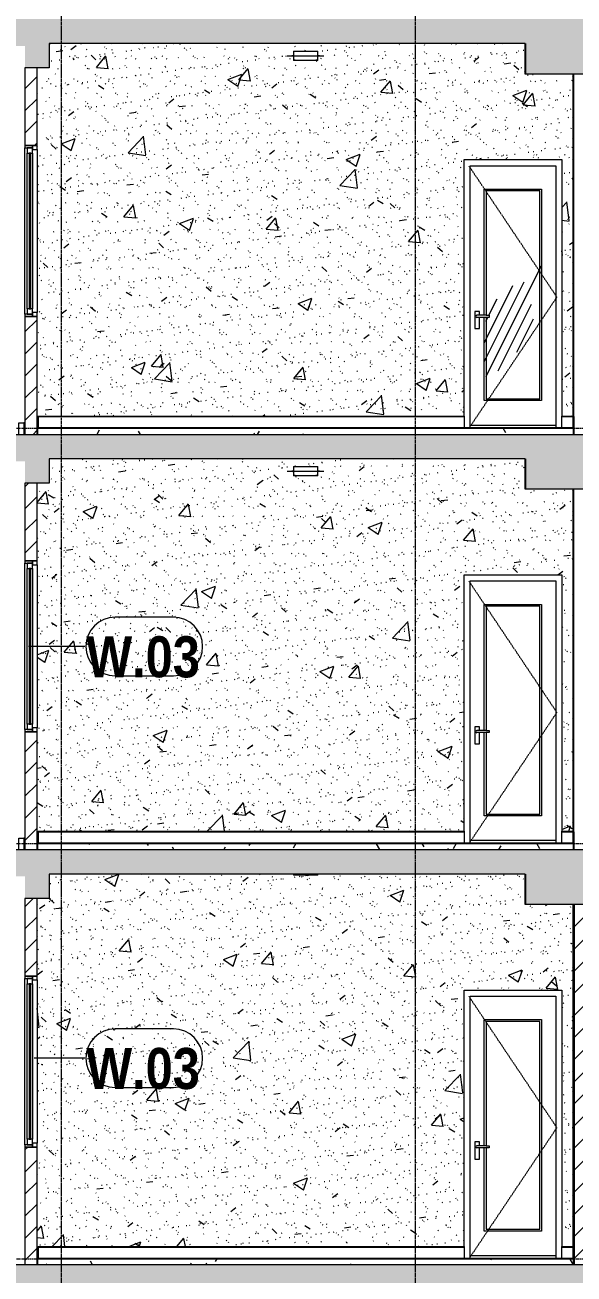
# Model space of a CAD drawing. Header units: millimetres. Extents: x 25061 to 259291, y -8723 to 35400.
# Drawn here: x 232110 to 236610, y 2075 to 12302 of the extents above; entities that cross this region are included whole.
import ezdxf

# ---------------------------------------------------------------- set-up
doc = ezdxf.new("R2010")
doc.units = ezdxf.units.MM
for name, pattern in [('Centre', [31.75, 6.35, -4.7625, 15.875, -4.7625]), ('Dash', [6.35, 3.175, -3.175]), ('Grid Line', [22.225, 12.7, -3.175, 3.175, -3.175])]:
    doc.linetypes.add(name, pattern=pattern)
for name, color, linetype, lineweight in [('0-2', 50, 'Continuous', 5), ('A-DETL-GENF-2', 7, 'Continuous', 9), ('A-DETL-GENF-HDLN-1', 7, 'Dash', 9), ('A-DETL-GENF-HDLN-2', 1, 'Continuous', 9), ('A-DETL-THIN', 151, 'Continuous', 9), ('A-DOOR', 31, 'Continuous', 9), ('A-DOOR-1', 7, 'Continuous', 9), ('A-DOOR-2', 253, 'Continuous', 9), ('A-FLOR-1', 10, 'Continuous', 25), ('A-FLOR-HRAL-1', 253, 'Continuous', 9), ('A-FLOR-LEVL-2', 51, 'Centre', 9), ('A-FLOR-PATT-4', 67, 'Continuous', 9), ('A-GLAZ', 151, 'Continuous', 9), ('A-GLAZ-3', 7, 'Continuous', 9), ('A-GLAZ-4', 253, 'Continuous', 9), ('A-GLAZ-IDEN', 152, 'Continuous', 9), ('A-WALL-1', 113, 'Continuous', 18), ('A-WALL-2', 250, 'Continuous', 18), ('A-WALL-3', 7, 'Continuous', 9), ('A-WALL-PATT-1', 7, 'Continuous', 9), ('A-WALL-PATT-2', 9, 'Continuous', 9), ('A-WALL-PATT-4', 111, 'Continuous', 9), ('E-LITE-EQPM', 33, 'Continuous', 9), ('E-LITE-EQPM-1', 7, 'Continuous', 9), ('E-LITE-EQPM-2', 253, 'Continuous', 9), ('I-WALL-1', 250, 'Continuous', 18), ('I-WALL-2', 7, 'Continuous', 9), ('S-BEAM-2', 10, 'Continuous', 25), ('S-GRID-1', 1, 'Grid Line', 9)]:
    doc.layers.add(name, color=color, linetype=linetype, lineweight=lineweight)
doc.styles.add('Arial_B_2', font='arialbd.ttf', dxfattribs={"width": 0.85, "height": 336})
pattern_1 = [(45, (-80880.3, 14125), (-90.50967, 90.50967), [])]
pattern_2 = [(0, (-80880.3, 14125), (650.24, 162.56), [53.645, -434.035, 53.645, -3034.995]), (0, (-80880.3, 14125), (650.24, 162.56), [-541.325, -434.035, 53.645, -921.715, -1625.6]), (0, (-80880.3, 14125), (650.24, 162.56), [-1950.72, 53.645, -434.035, 53.645, -1084.275]), (0, (-80880.3, 14125), (650.24, 162.56), [-2492.045, -271.475, 53.645, -759.155]), (120, (-80636.46, 14206.28), (-465.9011, 481.84436), [53.645, -434.035, 53.645, -3034.995]), (120, (-80636.46, 14206.28), (-465.9011, 481.84436), [-541.325, -434.035, 53.645, -921.715, -1625.6]), (120, (-80636.46, 14206.28), (-465.9011, 481.84436), [-1950.72, 53.645, -434.035, 53.645, -1084.275]), (120, (-80636.46, 14206.28), (-465.9011, 481.84436), [-2492.045, -271.475, 53.645, -759.155]), (240, (-80555.18, 14531.4), (-184.3389, -644.40436), [53.645, -434.035, 53.645, -3034.995]), (240, (-80555.18, 14531.4), (-184.3389, -644.40436), [-541.325, -434.035, 53.645, -921.715, -1625.6]), (240, (-80555.18, 14531.4), (-184.3389, -644.40436), [-1950.72, 53.645, -434.035, 53.645, -1084.275]), (240, (-80555.18, 14531.4), (-184.3389, -644.40436), [-2492.045, -271.475, 53.645, -759.155])]
pattern_3 = [(50, (-80880.3, 14125), (1165.978, -102.01), [121.92, -1341.12]), (355, (-80880.3, 14125), (-225.554, 1222.763), [97.536, -1072.896]), (100.451, (-80783.1, 14116.5), (940.433, 1120.746), [103.616, -1139.776]), (46.184, (-80880.3, 14450.1), (1734.906, -269.074), [182.88, -2011.68]), (96.636, (-80735.7, 14427.7), (1519.38, 1583.54), [155.424, -1709.665]), (351.184, (-80880.3, 14450.1), (1519.39, 1583.52), [146.304, -1609.344]), (21, (-80717.7, 14368.8), (970.332, -654.498), [121.92, -1341.12]), (326, (-80717.7, 14368.8), (395.533, 1178.804), [97.536, -1072.896]), (71.451, (-80636.9, 14314.3), (1365.87, 524.296), [103.616, -1139.776]), (37.5, (-80880.3, 14125), (19.767, 541.1527), [53.645, -1006.246, 53.645, -1035.507, -1076.96]), (37.5, (-80880.3, 14125), (19.767, 541.1527), [-2149.043, 53.645, -1023.315]), (7.5, (-80880.3, 14125), (427.646, 641.156), [53.645, -567.334, 53.645, -981.862, -410.464]), (7.5, (-80880.3, 14125), (427.646, 641.156), [-1656.486, 53.645, -356.819]), (327.5, (-81242.8, 14125), (867.782, -36.665), [53.645, -352.755, 53.645, -1214.323, -1682.496]), (327.5, (-81242.8, 14125), (867.782, -36.665), [-1674.368, 53.645, -1628.85]), (317.5, (-81405.4, 14125), (948.028, 162.731), [53.645, -474.675, 53.645, -788.416, -1194.816]), (317.5, (-81405.4, 14125), (948.028, 162.731), [-1370.38, 53.645, -1141.17])]
pattern_4 = [(37.5, (-80880.3, 14125), (-5.1206, 156.61216), [5.364, -118.181, 5.364, -132.812, -132.08]), (37.5, (-80880.3, 14125), (-5.1206, 156.61216), [-261.722, 5.364, -126.716]), (7.5, (-80880.3, 14125), (143.847, 229.3842), [5.364, -61.285, 5.364, -105.989, -42.672]), (7.5, (-80880.3, 14125), (143.847, 229.3842), [-178.003, 5.364, -37.308]), (327.5, (-80980.28, 14125), (253.1176, 0.4601), [5.364, -35.276, 5.364, -140.94, -191.008]), (327.5, (-80980.28, 14125), (253.1176, 0.4601), [-186.944, 5.364, -185.644]), (317.5, (-80980.28, 14125), (244.3381, 71.3376), [5.364, -14.956, 5.364, -90.546, -109.728]), (317.5, (-80980.28, 14125), (244.3381, 71.3376), [-116.23, 5.364, -104.364])]
pattern_5 = [(45, (-80880.3, 14125), (-84.8528, 84.8528), [])]
pattern_6 = [(63.435, (-80677.1, 14226.6), (-817.87, 2453.59), [1016, -609.6, 1016, -609.6, -1292.49]), (63.435, (-80677.1, 14226.6), (-817.87, 2453.59), [-3251.2, 406.4, -886.09]), (63.435, (-80727.9, 14277.4), (-817.87, 2453.59), [812.8, -1016, 609.6, -609.6, -1495.69]), (63.435, (-80727.9, 14277.4), (-817.87, 2453.59), [-3048, 711.2, -784.49]), (63.435, (-80727.9, 14429.8), (-817.87, 2453.59), [609.6, -1219.2, 406.4, -609.6, -1698.89]), (63.435, (-80727.9, 14429.8), (-817.87, 2453.59), [-2844.8, 914.4, -784.49]), (63.435, (-80575.5, 14277.4), (-817.87, 2453.59), [609.6, -1219.2, 508, -2206.89]), (63.435, (-80423.1, 14429.8), (-817.87, 2453.59), [304.8, -1524, 203.2, -2511.69]), (63.435, (-80677.1, 14683.8), (-817.87, 2453.59), [203.2, -1524, 203.2, -812.8, -1800.49]), (63.435, (-80677.1, 14683.8), (-817.87, 2453.59), [-2743.2, 508, -1292.49]), (63.435, (-79762.7, 14531.4), (-817.87, 2453.59), [1016, -1524, 1219.2, -804.81]), (63.435, (-79762.7, 14379), (-817.87, 2453.59), [1422.4, -1016, 1524, -601.61]), (63.435, (-79661.1, 14429.8), (-817.87, 2453.59), [1625.6, -812.8, 1219.2, -886.09]), (63.435, (-79508.7, 14582.2), (-817.87, 2453.59), [1016, -1422.4, 812.8, -1292.49]), (63.435, (-79661.1, 14887), (-817.87, 2453.59), [508, -2032, 609.6, -1394.09]), (63.435, (-79356.3, 14734.6), (-817.87, 2453.59), [406.4, -2032, 406.4, -1698.89])]

# ---------------------------------------------------------------- blocks, each defined once
blk = doc.blocks.new('NCV_TKTC_KET CAU_rvt-2-TKCS_MẶT CẮT 2')
at = {"layer": 'S-BEAM-2'}
for p, q in [((-45053, 12150), (-45053, 11900)), ((-45053, 8750), (-45053, 8500)), ((-45053, 5350), (-45053, 5100))]:
    blk.add_line(p, q, dxfattribs=at)
blk = doc.blocks.new('DOOR_CW_01 CANH MO-PANEL KINH - DIG_02-800x2200-CỬA NHÔM KÍNH-401063-TKCS_MẶT CẮT 2')
at = {"layer": 'A-DETL-GENF-HDLN-1'}
for p, q in [((-44793, 6673), (-45513, 7747)), ((-45513, 5600), (-44793, 6673))]:
    blk.add_line(p, q, dxfattribs=at)
at = {"layer": 'A-DOOR-1'}
for p, q in [((-45503, 5600), (-45503, 7750)), ((-45503, 7750), (-44803, 7750)), ((-44803, 7750), (-44803, 5600)), ((-45388, 6524), (-45388, 7558)), ((-45388, 7558), (-44918, 7558)), ((-44933, 7543), (-45373, 7543)), ((-45373, 7543), (-45373, 6524)), ((-44933, 5841), (-44933, 7543)), ((-44918, 7558), (-44918, 5826)), ((-45428, 6556), (-45467, 6556)), ((-45467, 6556), (-45467, 6416)), ((-45428, 6524), (-45428, 6556)), ((-45373, 6524), (-45448, 6524)), ((-45373, 6508), (-45448, 6508)), ((-45428, 6416), (-45428, 6508)), ((-45388, 5826), (-45388, 6508)), ((-45373, 6524), (-45347, 6524)), ((-45373, 6508), (-45373, 5841)), ((-45347, 6508), (-45373, 6508)), ((-45347, 6524), (-45347, 6508)), ((-45467, 6416), (-45428, 6416)), ((-45373, 5841), (-44933, 5841)), ((-44918, 5826), (-45388, 5826)), ((-45553, 5700), (-45553, 5695)), ((-45503, 5626), (-44803, 5626)), ((-44753, 5695), (-44753, 5700))]:
    blk.add_line(p, q, dxfattribs=at)
for start, end in [(90, 180), (180, 270)]:
    blk.add_arc((-45448, 6516), 8.5, start, end, dxfattribs=at)
blk = doc.blocks.new('M_Fixed - 900 x 1400-V145-TKCS_MẶT CẮT 2')
at = {"layer": 'A-GLAZ-3'}
for p, q in [((-49152.564287, 7915), (-49152.564287, 7896)), ((-49089.564287, 7915), (-49152.564287, 7915)), ((-49152.564287, 7896), (-49089.564287, 7896)), ((-49152.564287, 6534), (-49152.564287, 7896)), ((-49133.564287, 7896), (-49133.564287, 7852)), ((-49089.564287, 7896), (-49133.564287, 7896)), ((-49089.564287, 7896), (-49089.564287, 7915)), ((-49089.564287, 7915), (-49089.564287, 7883)), ((-49052.564287, 7915), (-49089.564287, 7915)), ((-49089.564287, 7852), (-49089.564287, 7896)), ((-49089.564287, 7883), (-49052.564287, 7883)), ((-49052.564287, 7883), (-49052.564287, 7915)), ((-49052.564287, 7883), (-49052.564287, 6547)), ((-49133.564287, 7852), (-49089.564287, 7852)), ((-49133.564287, 6578), (-49133.564287, 7852)), ((-49117.564287, 7852), (-49117.564287, 6578)), ((-49105.564287, 7852), (-49117.564287, 7852)), ((-49105.564287, 6578), (-49105.564287, 7852)), ((-49089.564287, 7852), (-49089.564287, 6578)), ((-49133.564287, 6578), (-49133.564287, 6534)), ((-49089.564287, 6578), (-49133.564287, 6578)), ((-49117.564287, 6578), (-49105.564287, 6578)), ((-49089.564287, 6534), (-49089.564287, 6578)), ((-49089.564287, 6547), (-49089.564287, 6515)), ((-49052.564287, 6547), (-49089.564287, 6547)), ((-49052.564287, 6515), (-49052.564287, 6547)), ((-49152.564287, 6534), (-49152.564287, 6515)), ((-49089.564287, 6534), (-49152.564287, 6534)), ((-49152.564287, 6515), (-49089.564287, 6515)), ((-49133.564287, 6534), (-49089.564287, 6534)), ((-49089.564287, 6515), (-49089.564287, 6534)), ((-49089.564287, 6515), (-49052.564287, 6515))]:
    blk.add_line(p, q, dxfattribs=at)
blk = doc.blocks.new('LIC_08-ĐÈN LED TRÒN GẮN NỔI - LIC_08 - ĐÈN LED TRÒN GẮN NỔI_ P_18W_ ÁNH SÁNG TRẮNG 6000K-511864-TKCS_MẶT CẮT 2')
at = {"layer": 'E-LITE-EQPM-1'}
for p, q in [((-47003, 8650), (-46953, 8650)), ((-46956, 8650), (-46965, 8650)), ((-46965, 8650), (-46738, 8650)), ((-46953, 8687), (-46953, 8610)), ((-46953, 8687), (-46853, 8687)), ((-46853, 8610), (-46953, 8610)), ((-46943, 8618), (-46943, 8615)), ((-46853, 8687), (-46753, 8687)), ((-46753, 8610), (-46853, 8610)), ((-46763, 8615), (-46763, 8618)), ((-46753, 8610), (-46753, 8687)), ((-46753, 8650), (-46703, 8650)), ((-46738, 8650), (-46751, 8650))]:
    blk.add_line(p, q, dxfattribs=at)
blk = doc.blocks.new('Railing - Railing-906786-TKCS_MẶT CẮT 2')
at = {"layer": 'A-FLOR-HRAL-1'}
for p, q in [((-49042.564287, 5695), (-49052.564287, 5695)), ((-49052.564287, 5695), (-49052.564287, 5600)), ((-49042.564287, 5600), (-49042.564287, 5695)), ((-44752.564287, 5695), (-44662.564287, 5695)), ((-44752.564287, 5600), (-44752.564287, 5695)), ((-44652.564287, 5695), (-44662.564287, 5695)), ((-44662.564287, 5695), (-44662.564287, 5600)), ((-44652.564287, 5600), (-44652.564287, 5695)), ((-49052.564287, 5600), (-49042.564287, 5600)), ((-44662.564287, 5600), (-44652.564287, 5600))]:
    blk.add_line(p, q, dxfattribs=at)
blk = doc.blocks.new('Railing - Railing-906796-TKCS_MẶT CẮT 2')
at = {"layer": 'A-FLOR-HRAL-1'}
for p, q in [((-49042.564287, 5695), (-45552.564287, 5695)), ((-45552.564287, 5695), (-45552.564287, 5600))]:
    blk.add_line(p, q, dxfattribs=at)
blk = doc.blocks.new('Railing - Railing-906811-TKCS_MẶT CẮT 2')
at = {"layer": 'A-FLOR-HRAL-1'}
for p, q in [((-53242.564287, 5645), (-53252.564287, 5645)), ((-53252.564287, 5645), (-53252.564287, 5550)), ((-53242.564287, 5550), (-53242.564287, 5645)), ((-53242.564287, 5645), (-50142.564287, 5645)), ((-50142.564287, 5550), (-50142.564287, 5645)), ((-50142.564287, 5645), (-50102.564287, 5645)), ((-50102.564287, 5645), (-50102.564287, 5550)), ((-49202.564287, 5645), (-49162.564287, 5645)), ((-49202.564287, 5550), (-49202.564287, 5645)), ((-49152.564287, 5645), (-49162.564287, 5645)), ((-49162.564287, 5645), (-49162.564287, 5550)), ((-49152.564287, 5550), (-49152.564287, 5645))]:
    blk.add_line(p, q, dxfattribs=at)
blk = doc.blocks.new('NCV_TKTC_TANG 2_rvt-2-TKCS_MẶT CẮT 2')
at = {"layer": 'A-FLOR-PATT-4'}
h = blk.add_hatch(dxfattribs=at)
h.set_pattern_fill('FP_36', color=256, style=0, pattern_type=2)
h.set_pattern_definition(pattern_2)
h.paths.add_polyline_path([(-44653, 5550), (-44653, 5600), (-49053, 5600), (-49053, 5550), (-44898, 5550)])
at = {"layer": 'A-WALL-PATT-1'}
h = blk.add_hatch(dxfattribs=at)
h.set_pattern_fill('FP_39', color=256, style=0, pattern_type=2)
h.set_pattern_definition(pattern_5)
h.paths.add_polyline_path([(-44653, 5700), (-44653, 8500), (-44663, 8500), (-44663, 5700)])
at = {"layer": 'A-WALL-PATT-2'}
h = blk.add_hatch(dxfattribs=at)
h.set_pattern_fill('FP_37', color=256, style=0, pattern_type=2)
h.set_pattern_definition(pattern_3)
h.paths.add_polyline_path([(-49043, 5700), (-45553, 5700), (-45553, 7800), (-44753, 7800), (-44753, 5700), (-44663, 5700), (-44663, 8500), (-45053, 8500), (-45053, 8750), (-48953, 8750), (-48953, 8550), (-49053, 8550), (-49053, 5700)])
h.paths.add_polyline_path([(-46924, 8610), (-46953, 8610), (-46953, 8687), (-46753, 8687), (-46753, 8610), (-46917, 8610)])
h = blk.add_hatch(dxfattribs=at)
h.set_pattern_fill('FP_38', color=256, style=0, pattern_type=2)
h.set_pattern_definition(pattern_4)
h.paths.add_polyline_path([(-49043, 5700), (-45553, 5700), (-45553, 7800), (-44753, 7800), (-44753, 5700), (-44663, 5700), (-44663, 8500), (-45053, 8500), (-45053, 8750), (-48953, 8750), (-48953, 8550), (-49053, 8550), (-49053, 5700)])
h.paths.add_polyline_path([(-46924, 8610), (-46953, 8610), (-46953, 8687), (-46753, 8687), (-46753, 8610), (-46917, 8610)])
h = blk.add_hatch(dxfattribs=at)
h.set_pattern_fill('FP_34', color=256, style=0, pattern_type=2)
h.set_pattern_definition(pattern_1)
h.paths.add_polyline_path([(-49153, 5550), (-49053, 5550), (-49053, 6515), (-49153, 6515), (-49153, 6166)])
h.paths.add_polyline_path([(-49153, 7915), (-49053, 7915), (-49053, 8550), (-49153, 8550), (-49153, 8017)])
at = {"layer": 'A-FLOR-1'}
for p, q in [((-44653, 5600), (-49053, 5600)), ((-49053, 5600), (-49053, 5550)), ((-44653, 5550), (-44653, 5600))]:
    blk.add_line(p, q, dxfattribs=at)
at = {"layer": 'A-WALL-2'}
for p, q in [((-49153, 7915), (-49053, 7915)), ((-49053, 6515), (-49153, 6515)), ((-49053, 5550), (-49053, 5700))]:
    blk.add_line(p, q, dxfattribs=at)
at = {"layer": 'A-WALL-3'}
for p, q in [((-49153, 8550), (-49153, 7915)), ((-49053, 7915), (-49053, 8550)), ((-49153, 6515), (-49153, 5550)), ((-49053, 5700), (-49053, 6515))]:
    blk.add_line(p, q, dxfattribs=at)
at = {"layer": 'I-WALL-1'}
for p, q in [((-44663, 8500), (-44663, 5700)), ((-44653, 5700), (-44653, 8500)), ((-44663, 5700), (-44653, 5700))]:
    blk.add_line(p, q, dxfattribs=at)
at = {"layer": 'I-WALL-2'}
for p, q in [((-45553, 5700), (-45553, 7800)), ((-45553, 7800), (-44753, 7800)), ((-44753, 7800), (-44753, 5700)), ((-49043, 5700), (-45553, 5700)), ((-44753, 5700), (-44663, 5700))]:
    blk.add_line(p, q, dxfattribs=at)
at = {"layer": ''}
for name in ['Railing - Railing-906811-TKCS_MẶT CẮT 2', 'Railing - Railing-906786-TKCS_MẶT CẮT 2', 'Railing - Railing-906796-TKCS_MẶT CẮT 2']:
    blk.add_blockref(name, (0, 0), dxfattribs=at)
at = {"layer": 'A-DOOR'}
blk.add_blockref('DOOR_CW_01 CANH MO-PANEL KINH - DIG_02-800x2200-CỬA NHÔM KÍNH-401063-TKCS_MẶT CẮT 2', (0, 0), dxfattribs=at)
at = {"layer": 'A-GLAZ'}
blk.add_blockref('M_Fixed - 900 x 1400-V145-TKCS_MẶT CẮT 2', (0, 0), dxfattribs=at)
at = {"layer": 'E-LITE-EQPM'}
blk.add_blockref('LIC_08-ĐÈN LED TRÒN GẮN NỔI - LIC_08 - ĐÈN LED TRÒN GẮN NỔI_ P_18W_ ÁNH SÁNG TRẮNG 6000K-511864-TKCS_MẶT CẮT 2', (0, 0), dxfattribs=at)
blk = doc.blocks.new('M_Fixed - 900 x 1400-553215-TKCS_MẶT CẮT 2')
at = {"layer": 'A-GLAZ-3'}
for p, q in [((-49152.564287, 4515), (-49152.564287, 4496)), ((-49089.564287, 4515), (-49152.564287, 4515)), ((-49089.564287, 4496), (-49089.564287, 4515)), ((-49089.564287, 4515), (-49089.564287, 4483)), ((-49052.564287, 4515), (-49089.564287, 4515)), ((-49052.564287, 4483), (-49052.564287, 4515)), ((-49152.564287, 4496), (-49089.564287, 4496)), ((-49152.564287, 3134), (-49152.564287, 4496)), ((-49133.564287, 4496), (-49133.564287, 4452)), ((-49089.564287, 4496), (-49133.564287, 4496)), ((-49133.564287, 4452), (-49089.564287, 4452)), ((-49133.564287, 3178), (-49133.564287, 4452)), ((-49117.564287, 4452), (-49117.564287, 3178)), ((-49105.564287, 4452), (-49117.564287, 4452)), ((-49105.564287, 3178), (-49105.564287, 4452)), ((-49089.564287, 4452), (-49089.564287, 4496)), ((-49089.564287, 4483), (-49052.564287, 4483)), ((-49089.564287, 4452), (-49089.564287, 3178)), ((-49052.564287, 4483), (-49052.564287, 3147)), ((-49133.564287, 3178), (-49133.564287, 3134)), ((-49089.564287, 3178), (-49133.564287, 3178)), ((-49117.564287, 3178), (-49105.564287, 3178)), ((-49089.564287, 3134), (-49089.564287, 3178)), ((-49152.564287, 3134), (-49152.564287, 3115)), ((-49089.564287, 3134), (-49152.564287, 3134)), ((-49152.564287, 3115), (-49089.564287, 3115)), ((-49133.564287, 3134), (-49089.564287, 3134)), ((-49089.564287, 3147), (-49089.564287, 3115)), ((-49052.564287, 3147), (-49089.564287, 3147)), ((-49089.564287, 3115), (-49089.564287, 3134)), ((-49089.564287, 3115), (-49052.564287, 3115)), ((-49052.564287, 3115), (-49052.564287, 3147))]:
    blk.add_line(p, q, dxfattribs=at)
blk = doc.blocks.new('LIC_08-ĐÈN LED TRÒN GẮN NỔI - LIC_08 - ĐÈN LED TRÒN GẮN NỔI_ P_18W_ ÁNH SÁNG TRẮNG 6000K-V159-TKCS_MẶT CẮT 2')
at = {"layer": 'E-LITE-EQPM-1'}
for p, q in [((-120828, 8750), (-120828, 8740)), ((-120728, 8740), (-120828, 8740)), ((-120818, 8748), (-120818, 8745)), ((-120628, 8740), (-120728, 8740)), ((-120638, 8745), (-120638, 8748)), ((-120628, 8740), (-120628, 8750))]:
    blk.add_line(p, q, dxfattribs=at)
blk = doc.blocks.new('Railing - Railing-768366-TKCS_MẶT CẮT 2')
at = {"layer": 'A-FLOR-HRAL-1'}
for p, q in [((-49042.564287, 2295), (-49052.564287, 2295)), ((-49052.564287, 2295), (-49052.564287, 2200)), ((-49042.564287, 2200), (-49042.564287, 2295)), ((-44752.564287, 2295), (-44662.564287, 2295)), ((-44752.564287, 2200), (-44752.564287, 2295)), ((-44652.564287, 2295), (-44662.564287, 2295)), ((-44662.564287, 2295), (-44662.564287, 2200)), ((-44652.564287, 2200), (-44652.564287, 2295)), ((-49052.564287, 2200), (-49042.564287, 2200)), ((-44662.564287, 2200), (-44652.564287, 2200))]:
    blk.add_line(p, q, dxfattribs=at)
blk = doc.blocks.new('Railing - Railing-768627-TKCS_MẶT CẮT 2')
at = {"layer": 'A-FLOR-HRAL-1'}
for p, q in [((-49042.564287, 2295), (-45552.564287, 2295)), ((-45552.564287, 2295), (-45552.564287, 2200))]:
    blk.add_line(p, q, dxfattribs=at)
blk = doc.blocks.new('NCV_TKTC_TANG 1_rvt-2-TKCS_MẶT CẮT 2')
at = {"layer": 'A-FLOR-PATT-4'}
h = blk.add_hatch(dxfattribs=at)
h.set_pattern_fill('FP_36', color=256, style=0, pattern_type=2)
h.set_pattern_definition(pattern_2)
h.paths.add_polyline_path([(-48953, 2150), (-44653, 2150), (-44653, 2200), (-49053, 2200), (-49053, 2150)])
at = {"layer": 'A-WALL-PATT-1'}
h = blk.add_hatch(dxfattribs=at)
h.set_pattern_fill('FP_39', color=256, style=0, pattern_type=2)
h.set_pattern_definition(pattern_5)
h.paths.add_polyline_path([(-44653, 2300), (-44653, 5100), (-44663, 5100), (-44663, 2300)])
at = {"layer": 'A-WALL-PATT-2'}
h = blk.add_hatch(dxfattribs=at)
h.set_pattern_fill('FP_37', color=256, style=0, pattern_type=2)
h.set_pattern_definition(pattern_3)
h.paths.add_polyline_path([(-49043, 2300), (-45553, 2300), (-45553, 4400), (-44753, 4400), (-44753, 2300), (-44663, 2300), (-44663, 5100), (-45053, 5100), (-45053, 5350), (-46753, 5350), (-46753, 5340), (-46953, 5340), (-46953, 5350), (-48953, 5350), (-48953, 5150), (-49053, 5150), (-49053, 2300)])
h = blk.add_hatch(dxfattribs=at)
h.set_pattern_fill('FP_38', color=256, style=0, pattern_type=2)
h.set_pattern_definition(pattern_4)
h.paths.add_polyline_path([(-49043, 2300), (-45553, 2300), (-45553, 4400), (-44753, 4400), (-44753, 2300), (-44663, 2300), (-44663, 5100), (-45053, 5100), (-45053, 5350), (-46753, 5350), (-46753, 5340), (-46953, 5340), (-46953, 5350), (-48953, 5350), (-48953, 5150), (-49053, 5150), (-49053, 2300)])
h = blk.add_hatch(dxfattribs=at)
h.set_pattern_fill('FP_34', color=256, style=0, pattern_type=2)
h.set_pattern_definition(pattern_1)
h.paths.add_polyline_path([(-49153, 2150), (-49053, 2150), (-49053, 3115), (-49153, 3115), (-49153, 2156)])
h.paths.add_polyline_path([(-49153, 4515), (-49053, 4515), (-49053, 5150), (-49153, 5150), (-49153, 4932)])
at = {"layer": 'A-FLOR-1'}
for p, q in [((-44653, 2200), (-49053, 2200)), ((-49053, 2200), (-49053, 2150)), ((-44653, 2150), (-44653, 2200))]:
    blk.add_line(p, q, dxfattribs=at)
at = {"layer": 'A-WALL-2'}
for p, q in [((-49153, 4515), (-49053, 4515)), ((-49053, 3115), (-49153, 3115)), ((-49053, 2150), (-49053, 2300))]:
    blk.add_line(p, q, dxfattribs=at)
at = {"layer": 'A-WALL-3'}
for p, q in [((-49153, 5150), (-49153, 4515)), ((-49053, 4515), (-49053, 5150)), ((-49153, 3115), (-49153, 2150)), ((-49053, 2300), (-49053, 3115))]:
    blk.add_line(p, q, dxfattribs=at)
at = {"layer": 'I-WALL-1'}
for p, q in [((-44663, 5100), (-44663, 2300)), ((-44653, 2300), (-44653, 5100)), ((-44663, 2300), (-44653, 2300))]:
    blk.add_line(p, q, dxfattribs=at)
at = {"layer": 'I-WALL-2'}
for p, q in [((-45553, 2300), (-45553, 4400)), ((-45553, 4400), (-44753, 4400)), ((-44753, 4400), (-44753, 2300)), ((-49043, 2300), (-45553, 2300)), ((-44753, 2300), (-44663, 2300))]:
    blk.add_line(p, q, dxfattribs=at)
at = {"layer": 'A-DOOR-2'}
blk.add_blockref('DOOR_CW_01 CANH MO-PANEL KINH - DIG_02-800x2200-CỬA NHÔM KÍNH-401063-TKCS_MẶT CẮT 2', (0, -3400), dxfattribs=at)
at = {"layer": 'A-FLOR-HRAL-1'}
for name in ['Railing - Railing-768366-TKCS_MẶT CẮT 2', 'Railing - Railing-768627-TKCS_MẶT CẮT 2']:
    blk.add_blockref(name, (0, 0), dxfattribs=at)
at = {"layer": 'A-GLAZ-4'}
blk.add_blockref('M_Fixed - 900 x 1400-553215-TKCS_MẶT CẮT 2', (0, 0), dxfattribs=at)
at = {"layer": 'E-LITE-EQPM-2'}
blk.add_blockref('LIC_08-ĐÈN LED TRÒN GẮN NỔI - LIC_08 - ĐÈN LED TRÒN GẮN NỔI_ P_18W_ ÁNH SÁNG TRẮNG 6000K-V159-TKCS_MẶT CẮT 2', (73875, -3400), dxfattribs=at)
blk = doc.blocks.new('DOOR_CW_01 CANH MO-PANEL KINH - DIG_02-800x2200-CỬA NHÔM KÍNH-V287-TKCS_MẶT CẮT 2')
at = {"layer": 'A-DETL-GENF-HDLN-2'}
h = blk.add_hatch(dxfattribs=at)
h.set_pattern_fill('FP_51', color=256, style=0, pattern_type=2)
h.set_pattern_definition(pattern_6)
h.paths.add_polyline_path([(-45373, 9226), (-44918, 9226), (-44918, 10958), (-45388, 10958), (-45388, 9925), (-45373, 9925), (-45373, 10943), (-44933, 10943), (-44933, 9241), (-45373, 9241), (-45373, 9908), (-45388, 9908), (-45388, 9226)])
h = blk.add_hatch(dxfattribs=at)
h.set_pattern_fill('FP_51', color=256, style=0, pattern_type=2)
h.set_pattern_definition(pattern_6)
h.paths.add_polyline_path([(-44933, 9241), (-44933, 10943), (-45373, 10943), (-45373, 9925), (-45347, 9925), (-45347, 9908), (-45373, 9908), (-45373, 9241)])
at = {"layer": 'A-DETL-GENF-HDLN-1'}
for p, q in [((-44793, 10074), (-45513, 11147)), ((-45513, 9000), (-44793, 10074))]:
    blk.add_line(p, q, dxfattribs=at)
at = {"layer": 'A-DOOR-1'}
for p, q in [((-45503, 9000), (-45503, 11150)), ((-45503, 11150), (-44803, 11150)), ((-44803, 11150), (-44803, 9000)), ((-45388, 9925), (-45388, 10958)), ((-45388, 10958), (-44918, 10958)), ((-44933, 10943), (-45373, 10943)), ((-45373, 10943), (-45373, 9925)), ((-44933, 9241), (-44933, 10943)), ((-44918, 10958), (-44918, 9226)), ((-45428, 9956), (-45467, 9956)), ((-45467, 9956), (-45467, 9816)), ((-45373, 9925), (-45448, 9925)), ((-45428, 9925), (-45428, 9956)), ((-45373, 9925), (-45347, 9925)), ((-45347, 9925), (-45347, 9908)), ((-45373, 9908), (-45448, 9908)), ((-45428, 9816), (-45428, 9908)), ((-45388, 9226), (-45388, 9908)), ((-45373, 9908), (-45373, 9241)), ((-45347, 9908), (-45373, 9908)), ((-45467, 9816), (-45428, 9816)), ((-44918, 9226), (-45388, 9226)), ((-45373, 9241), (-44933, 9241)), ((-45553, 9100), (-45553, 9095)), ((-45503, 9026), (-44803, 9026)), ((-44753, 9095), (-44753, 9100))]:
    blk.add_line(p, q, dxfattribs=at)
for start, end in [(90, 180), (180, 270)]:
    blk.add_arc((-45448, 9916), 8.5, start, end, dxfattribs=at)
blk = doc.blocks.new('M_Fixed - 900 x 1400-V247-TKCS_MẶT CẮT 2')
at = {"layer": 'A-GLAZ'}
blk.add_hatch(color=256, dxfattribs=at).paths.add_polyline_path([(-49105.564287, 13378), (-49105.564287, 14652), (-49117.564287, 14652), (-49117.564287, 13378)])
at = {"layer": 'A-GLAZ-3'}
for p, q in [((-49152.564287, 14715), (-49152.564287, 14696)), ((-49089.564287, 14715), (-49152.564287, 14715)), ((-49152.564287, 14696), (-49089.564287, 14696)), ((-49152.564287, 13334), (-49152.564287, 14696)), ((-49133.564287, 14696), (-49133.564287, 14652)), ((-49089.564287, 14696), (-49133.564287, 14696)), ((-49133.564287, 14652), (-49089.564287, 14652)), ((-49133.564287, 13378), (-49133.564287, 14652)), ((-49117.564287, 14652), (-49117.564287, 13378)), ((-49105.564287, 14652), (-49117.564287, 14652)), ((-49105.564287, 13378), (-49105.564287, 14652)), ((-49089.564287, 14696), (-49089.564287, 14715)), ((-49089.564287, 14715), (-49089.564287, 14683)), ((-49052.564287, 14715), (-49089.564287, 14715)), ((-49089.564287, 14652), (-49089.564287, 14696)), ((-49089.564287, 14683), (-49052.564287, 14683)), ((-49089.564287, 14652), (-49089.564287, 13378)), ((-49052.564287, 14683), (-49052.564287, 14715)), ((-49052.564287, 14683), (-49052.564287, 13347)), ((-49152.564287, 13334), (-49152.564287, 13315)), ((-49089.564287, 13334), (-49152.564287, 13334)), ((-49152.564287, 13315), (-49089.564287, 13315)), ((-49133.564287, 13378), (-49133.564287, 13334)), ((-49089.564287, 13378), (-49133.564287, 13378)), ((-49133.564287, 13334), (-49089.564287, 13334)), ((-49117.564287, 13378), (-49105.564287, 13378)), ((-49089.564287, 13334), (-49089.564287, 13378)), ((-49089.564287, 13347), (-49089.564287, 13315)), ((-49052.564287, 13347), (-49089.564287, 13347)), ((-49089.564287, 13315), (-49089.564287, 13334)), ((-49089.564287, 13315), (-49052.564287, 13315)), ((-49052.564287, 13315), (-49052.564287, 13347))]:
    blk.add_line(p, q, dxfattribs=at)
blk = doc.blocks.new('NCV_TKTC_TANG 3 - 4_rvt-4-TKCS_MẶT CẮT 2')
at = {"layer": 'A-FLOR-PATT-4'}
h = blk.add_hatch(dxfattribs=at)
h.set_pattern_fill('FP_36', color=256, style=0, pattern_type=2)
h.set_pattern_definition(pattern_2)
h.paths.add_polyline_path([(-46886, 8950), (-44653, 8950), (-44653, 9000), (-49053, 9000), (-49053, 8950), (-47284, 8950)])
at = {"layer": 'A-WALL-PATT-1'}
h = blk.add_hatch(dxfattribs=at)
h.set_pattern_fill('FP_39', color=256, style=0, pattern_type=2)
h.set_pattern_definition(pattern_5)
h.paths.add_polyline_path([(-44653, 9100), (-44653, 11900), (-44663, 11900), (-44663, 9100)])
at = {"layer": 'A-WALL-PATT-2'}
h = blk.add_hatch(dxfattribs=at)
h.set_pattern_fill('FP_37', color=256, style=0, pattern_type=2)
h.set_pattern_definition(pattern_3)
h.paths.add_polyline_path([(-49053, 9100), (-45553, 9100), (-45553, 11200), (-44753, 11200), (-44753, 9100), (-44663, 9100), (-44663, 11900), (-45053, 11900), (-45053, 12150), (-48953, 12150), (-48953, 11950), (-49053, 11950), (-49053, 9251)])
h.paths.add_polyline_path([(-46876, 12010), (-46953, 12010), (-46953, 12087), (-46753, 12087), (-46753, 12010), (-46853, 12010)])
h = blk.add_hatch(dxfattribs=at)
h.set_pattern_fill('FP_38', color=256, style=0, pattern_type=2)
h.set_pattern_definition(pattern_4)
h.paths.add_polyline_path([(-49053, 9100), (-45553, 9100), (-45553, 11200), (-44753, 11200), (-44753, 9100), (-44663, 9100), (-44663, 11900), (-45053, 11900), (-45053, 12150), (-48953, 12150), (-48953, 11950), (-49053, 11950), (-49053, 9251)])
h.paths.add_polyline_path([(-46876, 12010), (-46953, 12010), (-46953, 12087), (-46753, 12087), (-46753, 12010), (-46853, 12010)])
h = blk.add_hatch(dxfattribs=at)
h.set_pattern_fill('FP_34', color=256, style=0, pattern_type=2)
h.set_pattern_definition(pattern_1)
h.paths.add_polyline_path([(-49153, 8950), (-49053, 8950), (-49053, 9915), (-49153, 9915), (-49153, 9251)])
h.paths.add_polyline_path([(-49153, 11315), (-49053, 11315), (-49053, 11950), (-49153, 11950), (-49153, 11718)])
at = {"layer": 'A-FLOR-1'}
for p, q in [((-44653, 9000), (-49053, 9000)), ((-49053, 9000), (-49053, 8950)), ((-44653, 8950), (-44653, 9000))]:
    blk.add_line(p, q, dxfattribs=at)
at = {"layer": 'A-WALL-2'}
for p, q in [((-49153, 11315), (-49053, 11315)), ((-49053, 9915), (-49153, 9915)), ((-49053, 8950), (-49053, 9100))]:
    blk.add_line(p, q, dxfattribs=at)
at = {"layer": 'A-WALL-3'}
for p, q in [((-49153, 11950), (-49153, 11315)), ((-49053, 11315), (-49053, 11950)), ((-49153, 9915), (-49153, 8950)), ((-49053, 9100), (-49053, 9915))]:
    blk.add_line(p, q, dxfattribs=at)
at = {"layer": 'I-WALL-1'}
for p, q in [((-44663, 11900), (-44663, 9100)), ((-44653, 9100), (-44653, 11900)), ((-44663, 9100), (-44653, 9100))]:
    blk.add_line(p, q, dxfattribs=at)
at = {"layer": 'I-WALL-2'}
for p, q in [((-45553, 9100), (-45553, 11200)), ((-45553, 11200), (-44753, 11200)), ((-44753, 11200), (-44753, 9100)), ((-49043, 9100), (-45553, 9100)), ((-44753, 9100), (-44663, 9100))]:
    blk.add_line(p, q, dxfattribs=at)
at = {"layer": ''}
for name in ['Railing - Railing-906811-TKCS_MẶT CẮT 2', 'Railing - Railing-906786-TKCS_MẶT CẮT 2', 'Railing - Railing-906796-TKCS_MẶT CẮT 2']:
    blk.add_blockref(name, (0, 3400), dxfattribs=at)
at = {"layer": 'A-DOOR'}
blk.add_blockref('DOOR_CW_01 CANH MO-PANEL KINH - DIG_02-800x2200-CỬA NHÔM KÍNH-V287-TKCS_MẶT CẮT 2', (0, 0), dxfattribs=at)
at = {"layer": 'A-GLAZ'}
blk.add_blockref('M_Fixed - 900 x 1400-V247-TKCS_MẶT CẮT 2', (0, -3400), dxfattribs=at)
at = {"layer": 'E-LITE-EQPM'}
blk.add_blockref('LIC_08-ĐÈN LED TRÒN GẮN NỔI - LIC_08 - ĐÈN LED TRÒN GẮN NỔI_ P_18W_ ÁNH SÁNG TRẮNG 6000K-511864-TKCS_MẶT CẮT 2', (0, 3400), dxfattribs=at)
blk = doc.blocks.new('SSA-WINDOW TAG - 10-2062020-TKCS_MẶT CẮT 2')
at = {"layer": 'A-GLAZ-IDEN'}
for p, q in [((-117145.064287, 7454.4), (-117622.564287, 7454.4)), ((-117622.564287, 6974.4), (-117145.064287, 6974.4))]:
    blk.add_line(p, q, dxfattribs=at)
for centre, start, end in [((-117622.564287, 7214.4), 90, 270), ((-117145.064287, 7214.4), 270, 90)]:
    blk.add_arc(centre, 240, start, end, dxfattribs=at)

msp = doc.modelspace()

# ---------------------------------------------------------------- hatches: boundary and pattern name
at = {"layer": 'A-DETL-GENF-2'}
h = msp.add_hatch(color=256, dxfattribs=at)
h.paths.add_polyline_path([(154310.3, 11750), (154310.3, 12350), (154010.3, 12350), (154010.3, 11750)])
h.paths.add_polyline_path([(247310.3, 11750), (247610.2, 11750), (247610.2, 12350), (247310.3, 12350)])
h.paths.add_polyline_path([(227810.3, 11750), (228110.3, 11750), (228110.3, 12130), (232109.9, 12130), (232109.9, 11950), (232309.9, 11950), (232309.9, 12150), (236210.2, 12150), (236210.2, 11900), (236810.2, 11900), (236810.2, 12150), (239210.2, 12150), (239210.2, 11900), (239410.1, 11900), (239410.1, 12150), (243010.3, 12150), (243010.3, 11750), (243310.2, 11750), (243310.2, 12130), (244910.2, 12130), (244910.2, 11900), (245110.2, 11900), (245110.2, 12500), (244910.2, 12500), (244910.2, 12350), (227810.3, 12350), (227810.3, 12335.1)])
h.paths.add_polyline_path([(173810.3, 11750), (173810.3, 12500), (173610.3, 12500), (173610.3, 12350), (156710.2, 12350), (156710.2, 12500), (156510.2, 12500), (156510.2, 11900), (156710.2, 11900), (156710.2, 12130), (158310.3, 12130), (158310.3, 11750), (158610.3, 11750), (158610.3, 12150), (162210.3, 12150), (162210.3, 11900), (162410.2, 11900), (162410.2, 12150), (164810.2, 12150), (164810.2, 11900), (165410.3, 11900), (165410.3, 12150), (169310.6, 12150), (169310.6, 11950), (169510.6, 11950), (169510.6, 12130), (173510.3, 12130), (173510.3, 11750), (173543, 11750)])
h = msp.add_hatch(color=256, dxfattribs=at)
h.paths.add_polyline_path([(154010.3, 8350), (154310.3, 8350), (154310.3, 8950), (154010.3, 8950)])
h.paths.add_polyline_path([(247310.3, 8350), (247610.2, 8350), (247610.2, 8950), (247310.3, 8950)])
h.paths.add_polyline_path([(228110.3, 8350), (228110.3, 8730), (232109.9, 8730), (232109.9, 8550), (232309.9, 8550), (232309.9, 8750), (236210.2, 8750), (236210.2, 8500), (236810.2, 8500), (236810.2, 8750), (239210.2, 8750), (239210.2, 8500), (239410.1, 8500), (239410.1, 8750), (243010.3, 8750), (243010.3, 8350), (243310.2, 8350), (243310.2, 8730), (244910.2, 8730), (244910.2, 8500), (245110.2, 8500), (245110.2, 9100), (244910.2, 9100), (244910.2, 8950), (227810.3, 8950), (227810.3, 8350)])
h.paths.add_polyline_path([(173810.3, 8350), (173810.3, 9100), (173610.3, 9100), (173610.3, 8950), (156710.2, 8950), (156710.2, 9100), (156510.2, 9100), (156510.2, 8500), (156710.2, 8500), (156710.2, 8730), (158310.3, 8730), (158310.3, 8350), (158610.3, 8350), (158610.3, 8750), (162210.3, 8750), (162210.3, 8500), (162410.2, 8500), (162410.2, 8750), (164810.2, 8750), (164810.2, 8500), (165410.3, 8500), (165410.3, 8750), (169310.6, 8750), (169310.6, 8550), (169510.6, 8550), (169510.6, 8730), (173510.3, 8730), (173510.3, 8350), (173543, 8350)])
h = msp.add_hatch(color=256, dxfattribs=at)
h.paths.add_polyline_path([(154010.3, 4950), (154310.3, 4950), (154310.3, 5550), (154010.3, 5550)])
h.paths.add_polyline_path([(247310.3, 4950), (247610.2, 4950), (247610.2, 5550), (247310.3, 5550)])
h.paths.add_polyline_path([(227810.3, 4950), (228110.3, 4950), (228110.3, 5330), (232109.9, 5330), (232109.9, 5150), (232309.9, 5150), (232309.9, 5350), (236210.2, 5350), (236210.2, 5100), (236810.2, 5100), (236810.2, 5350), (239210.2, 5350), (239210.2, 5100), (239410.1, 5100), (239410.1, 5350), (243010.3, 5350), (243010.3, 4950), (243310.2, 4950), (243310.2, 5330), (244910.2, 5330), (244910.2, 5100), (245110.2, 5100), (245110.2, 5700), (244910.2, 5700), (244910.2, 5550), (227810.3, 5549.3)])
h.paths.add_polyline_path([(173810.3, 4950), (173810.3, 5700), (173610.3, 5700), (173610.3, 5550), (156710.2, 5550), (156710.2, 5700), (156510.2, 5700), (156510.2, 5100), (156710.2, 5100), (156710.2, 5330), (158310.3, 5330), (158310.3, 4950), (158610.3, 4950), (158610.3, 5350), (162210.3, 5350), (162210.3, 5100), (162410.2, 5100), (162410.2, 5350), (164810.2, 5350), (164810.2, 5100), (165410.3, 5100), (165410.3, 5350), (169310.6, 5350), (169310.6, 5150), (169510.6, 5150), (169510.6, 5330), (173510.3, 5330), (173510.3, 4950), (173543, 4950)])
h = msp.add_hatch(color=256, dxfattribs=at)
h.paths.add_polyline_path([(154010.2, 1550), (154310.1, 1550), (154310.1, 1950), (158310.2, 1950), (158310.2, 1550), (158610.1, 1550), (158610.1, 1950), (162210.3, 1950), (162210.3, 1700), (162410.2, 1700), (162410.2, 1950), (164810.2, 1950), (164810.2, 1700), (165410.2, 1700), (165410.2, 1950), (169010.1, 1950), (169010.1, 1750), (169210.1, 1750), (169210.1, 1950), (173510.1, 1950), (173510.1, 1550), (173810.1, 1550), (173810.1, 2150), (154010.2, 2150), (154010.2, 1847.9)])
h.paths.add_polyline_path([(228110.1, 1550), (228110.1, 1950), (232109.9, 1950), (232109.9, 1750), (232309.9, 1750), (232309.9, 1950), (236210.1, 1950), (236210.1, 1700), (236810.2, 1700), (236810.2, 1950), (239210.2, 1950), (239210.2, 1700), (239410.1, 1700), (239410.1, 1950), (243010.1, 1950), (243010.1, 1550), (243310.1, 1550), (243310.1, 1930), (247310.1, 1930), (247310.1, 1550), (247610.1, 1550), (247610.1, 2150), (227810.1, 2150), (227810.1, 1550)])
at = {"layer": 'A-WALL-PATT-4'}
h = msp.add_hatch(dxfattribs=at)
h.set_pattern_fill('FP_34', color=256, style=0, pattern_type=2)
h.set_pattern_definition([(45, (200382.47, 14125), (-90.50967, 90.50967), [])])
h.paths.add_polyline_path([(236762.5, 2150), (236810.2, 2150), (236810.2, 5100), (236610.2, 5100), (236610.2, 2150)])

# ---------------------------------------------------------------- linework, layer by layer
at = {"layer": 'A-DETL-THIN'}
for p, q in [((236210.2, 12150), (232309.9, 12150)), ((232309.9, 12150), (232309.9, 11950)), ((236210.2, 11900), (236210.2, 12150)), ((232309.9, 11950), (232109.9, 11950)), ((236810.2, 11900), (236210.2, 11900)), ((227810.3, 8950), (244910.2, 8950)), ((236210.2, 8750), (232309.9, 8750)), ((232309.9, 8750), (232309.9, 8550)), ((236210.2, 8500), (236210.2, 8750)), ((232309.9, 8550), (232109.9, 8550)), ((236810.2, 8500), (236210.2, 8500)), ((227810.3, 5550), (244910.2, 5550)), ((236210.2, 5350), (232309.9, 5350)), ((232309.9, 5350), (232309.9, 5150)), ((236210.2, 5100), (236210.2, 5350)), ((232309.9, 5150), (232109.9, 5150)), ((236810.2, 5100), (236210.2, 5100)), ((247610.1, 2150), (227810.1, 2150))]:
    msp.add_line(p, q, dxfattribs=at)
at = {"layer": 'A-FLOR-LEVL-2'}
for p, q in [((147110.2, 9000), (255566.7, 9000)), ((147110.2, 5600), (255566.7, 5600)), ((147110.2, 2200), (255566.7, 2200))]:
    msp.add_line(p, q, dxfattribs=at)
at = {"layer": 'A-GLAZ-IDEN'}
for p, q in [((232139, 7215), (232601.1, 7215)), ((232184.8, 3844.3), (232601.1, 3844.3))]:
    msp.add_line(p, q, dxfattribs=at)
at = {"layer": 'A-WALL-1'}
msp.add_line((236610.2, 5100), (236610.2, 2150), dxfattribs=at)
at = {"layer": 'S-GRID-1'}
for p, q in [((232410.2, -3283.1), (232410.2, 30285.9)), ((235310.2, -3283.1), (235310.2, 30285.9))]:
    msp.add_line(p, q, dxfattribs=at)

# ---------------------------------------------------------------- block references
at = {"layer": '0-2'}
for name in ['NCV_TKTC_KET CAU_rvt-2-TKCS_MẶT CẮT 2', 'NCV_TKTC_TANG 3 - 4_rvt-4-TKCS_MẶT CẮT 2', 'NCV_TKTC_TANG 2_rvt-2-TKCS_MẶT CẮT 2', 'NCV_TKTC_TANG 1_rvt-2-TKCS_MẶT CẮT 2']:
    msp.add_blockref(name, (281262.8, 0), dxfattribs=at)
at = {"layer": 'A-GLAZ-IDEN'}
for p in [(350471.6, -1), (350471.6, -3371.7)]:
    msp.add_blockref('SSA-WINDOW TAG - 10-2062020-TKCS_MẶT CẮT 2', p, dxfattribs=at)

# ---------------------------------------------------------------- texts
at = {"layer": 'A-GLAZ-IDEN', "char_height": 336, "width": 962.88, "attachment_point": 5, "line_spacing_factor": 0.936439, "style": 'Arial_B_2'}
for insert in [(233077.8, 7126.1), (233077.8, 3755.4)]:
    msp.add_mtext('\\pt6.80064,13.60128,20.39856,27.1992,33.99984,40.80048,47.60112,54.3984,61.19904,67.99968,74.80032,81.60096,88.4016,95.19888,101.99952,108.80016,115.6008,122.40144,129.19872,135.99936,142.8,149.60064,156.40128,163.19856,169.9992,176.79984,183.60048,190.40112,197.1984,203.99904,210.79968,217.60032;W.03', dxfattribs=dict(at, insert=insert))

doc.saveas('drawing.dxf')
